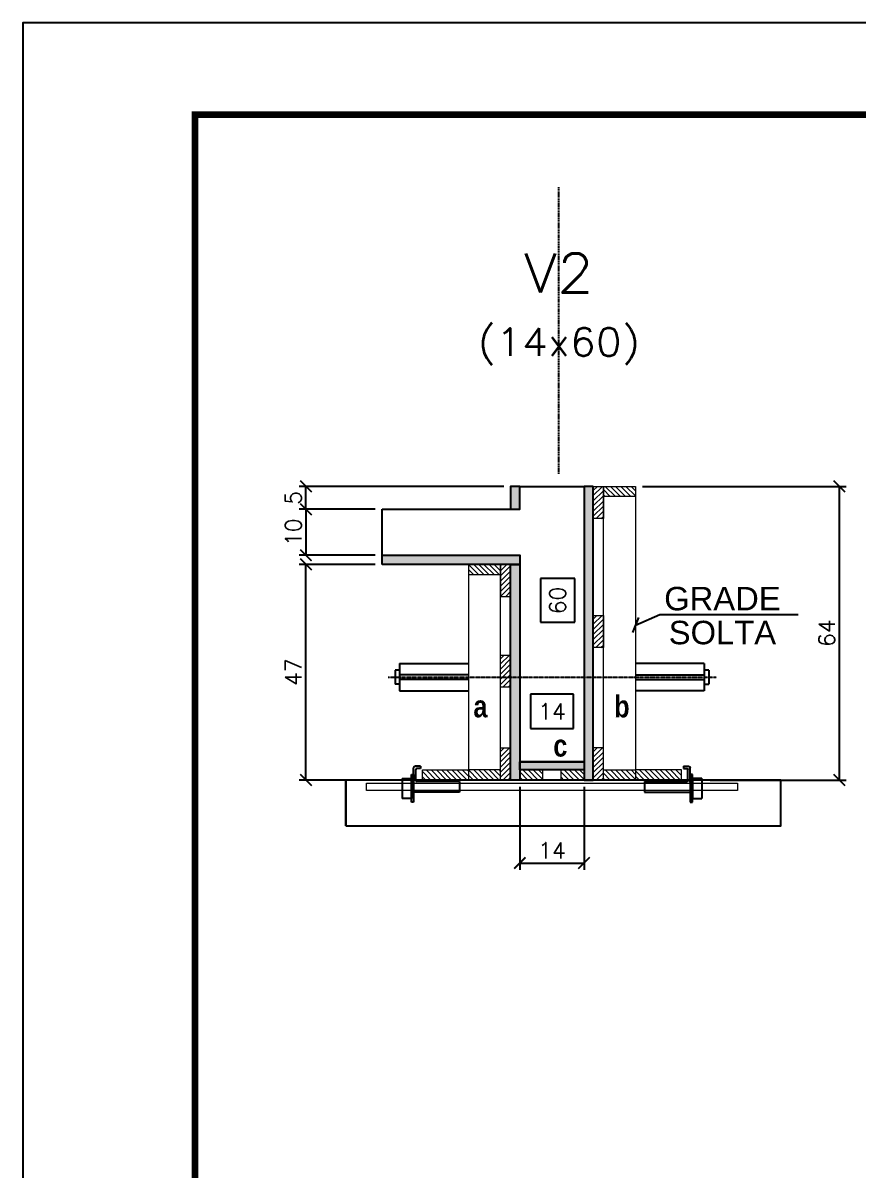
# Model space of a CAD drawing. Extents: x -10448 to -1189, y -11772 to 17235.
# Drawn here: x -8863.3 to -8499.3, y 1412.8 to 1912.8 of the extents above; entities that cross this region are included whole.
import ezdxf
from ezdxf.enums import TextEntityAlignment as Align

# ---------------------------------------------------------------- set-up
doc = ezdxf.new("R2010")
doc.units = 0
doc.linetypes.add('DASHED', pattern=[0.75, 0.5, -0.25])
doc.linetypes.add('HIDDEN', pattern=[0.375, 0.25, -0.125])
for name, color, linetype in [('barrote', 251, 'Continuous'), ('COTA', 241, 'Continuous'), ('Cota Seção (2x)', 4, 'Continuous'), ('detalhes', 4, 'Continuous'), ('Painéis', 200, 'Continuous'), ('presilha', 1, 'Continuous'), ('TENSOR', 3, 'Continuous'), ('Texto de Titulo', 7, 'Continuous'), ('Texto Qtd Sarr', 242, 'Continuous')]:
    doc.layers.add(name, color=color, linetype=linetype)
for name, color, linetype, lineweight in [('CONCRETO', 251, 'Continuous', 25), ('Folhas', 255, 'Continuous', 9), ('Hachura', 251, 'Continuous', 9), ('Madeira', 126, 'Continuous', 18), ('SARRAFO DE PRESSAO', 251, 'DASHED', 9), ('SCO-___-LAJ', 2, 'Continuous', 0), ('Texto Seção', 7, 'Continuous', 15)]:
    doc.layers.add(name, color=color, linetype=linetype, lineweight=lineweight)
doc.layers.add('Laje_Perimetro', color=7, linetype='Continuous', plot=False)
doc.styles.add('ARIAL', font='arial.ttf')
doc.styles.add('Romans', font='romans.shx')
doc.styles.add('TECNICA', font='techb___.ttf', dxfattribs={"height": 10})
doc.dimstyles.new('Cota Paínel', dxfattribs={"dimtxt": 7, "dimasz": 5, "dimexe": 3, "dimexo": 3, "dimgap": 3, "dimtad": 1, "dimdec": 1, "dimzin": 12, "dimdsep": 46, "dimtxsty": 'Romans', "dimblk": 'ARCHTICK', "dimcen": 0, "dimclrd": 4, "dimclre": 4, "dimclrt": 1, "dimadec": 1, "dimazin": 3, "dimtfac": 1, "dimtdec": 1, "dimtmove": 0, "dimatfit": 3, "dimldrblk": 'OBLIQUE', "dimfxl": 1, "dimtolj": 1, "dimtzin": 12, "dimarcsym": 0})
doc.dimstyles.new('Cota Seção (2x)', dxfattribs={"dimtxt": 7, "dimasz": 5, "dimexe": 3, "dimexo": 3, "dimgap": 2, "dimtad": 3, "dimdec": 1, "dimlfac": 0.5, "dimzin": 12, "dimdsep": 46, "dimtxsty": 'Romans', "dimblk": 'ARCHTICK', "dimcen": 0, "dimclrd": 4, "dimclre": 4, "dimclrt": 1, "dimadec": 1, "dimazin": 3, "dimtfac": 1, "dimtdec": 1, "dimtmove": 0, "dimatfit": 3, "dimldrblk": 'OBLIQUE', "dimfxl": 1, "dimtolj": 1, "dimtzin": 12, "dimarcsym": 0})
doc.dimstyles.new('Cota Seção interna', dxfattribs={"dimtxt": 7, "dimasz": 6, "dimexe": 0.18, "dimexo": 2, "dimgap": -4, "dimtad": 3, "dimdec": 1, "dimlfac": 0.5, "dimzin": 12, "dimdsep": 46, "dimtxsty": 'Romans', "dimblk": 'ARCHTICK', "dimcen": 0.09, "dimse1": 1, "dimse2": 1, "dimsd1": 1, "dimsd2": 1, "dimclrd": 180, "dimclre": 5, "dimclrt": 1, "dimadec": 0, "dimazin": 3, "dimtfac": 1, "dimtdec": 1, "dimtofl": 0, "dimtmove": 0, "dimatfit": 3, "dimldrblk": 'ARCHTICK', "dimfxl": 1, "dimtolj": 1, "dimtzin": 0, "dimarcsym": 0})
pattern_1 = [(315, (14275.8905, -6646.8975), (1.12253202, 1.12253202), [])]

# ---------------------------------------------------------------- blocks, each defined once
blk = doc.blocks.new('9999999999')
at = {"layer": 'Folhas'}
blk.add_lwpolyline([(98138.98, 34190.21), (99623.98, 34190.21), (99623.98, 35240.21), (98138.98, 35240.21)], close=True, dxfattribs=at)
at = {"layer": 'Folhas', "color": 30, "const_width": 3}
blk.add_lwpolyline([(98213.98, 34230.21), (99583.98, 34230.21), (99583.98, 35200.21), (98213.98, 35200.21)], close=True, dxfattribs=at)
blk = doc.blocks.new('_ArchTick')
at = {"color": 0, "linetype": 'ByBlock', "const_width": 0.15}
blk.add_lwpolyline([(-0.5, -0.5), (0.5, 0.5)], dxfattribs=at)
blk = doc.blocks.new('*D935')
at = {"layer": 'COTA', "color": 4, "lineweight": -2, "transparency": 16777216}
for p, q in [((-8709.73, 1676.75), (-8742.94, 1676.75)), ((-8739.94, 1582.75), (-8739.94, 1676.75)), ((-8692.13, 1582.75), (-8742.94, 1582.75))]:
    blk.add_line(p, q, dxfattribs=at)
at = {"layer": 'Defpoints', "color": 0, "transparency": 16777216}
for p in [(-8739.94, 1676.75), (-8706.73, 1676.75), (-8689.13, 1582.75)]:
    blk.add_point(p, dxfattribs=at)
at = {"layer": 'COTA', "color": 4, "lineweight": -2, "transparency": 16777216, "xscale": 5, "yscale": 5, "zscale": 5}
for p, rotation in [((-8739.94, 1676.75), 90), ((-8739.94, 1582.75), 270)]:
    blk.add_blockref('_ArchTick', p, dxfattribs=dict(at, rotation=rotation))
at = {"layer": 'COTA', "color": 1, "transparency": 16777216, "insert": (-8745.44, 1629.75), "char_height": 7, "attachment_point": 5, "rotation": 90, "style": 'Romans'}
blk.add_mtext('\\A1;47', dxfattribs=at)
blk = doc.blocks.new('_Oblique')
at = {"color": 0, "linetype": 'ByBlock', "lineweight": -2}
blk.add_line((-0.5, -0.5), (0.5, 0.5), dxfattribs=at)
blk = doc.blocks.new('*D936')
at = {"layer": 'COTA', "color": 4, "lineweight": -2, "transparency": 16777216}
for p, q in [((-8709.73, 1700.75), (-8742.94, 1700.75)), ((-8739.94, 1700.75), (-8739.94, 1680.75)), ((-8709.73, 1680.75), (-8742.94, 1680.75))]:
    blk.add_line(p, q, dxfattribs=at)
at = {"layer": 'Defpoints', "color": 0, "transparency": 16777216}
for p in [(-8706.73, 1700.75), (-8739.94, 1680.75), (-8706.73, 1680.75)]:
    blk.add_point(p, dxfattribs=at)
at = {"layer": 'COTA', "color": 4, "lineweight": -2, "transparency": 16777216, "xscale": 5, "yscale": 5, "zscale": 5}
for p, rotation in [((-8739.94, 1700.75), 90), ((-8739.94, 1680.75), 270)]:
    blk.add_blockref('_ArchTick', p, dxfattribs=dict(at, rotation=rotation))
at = {"layer": 'COTA', "color": 1, "transparency": 16777216, "insert": (-8745.44, 1690.75), "char_height": 7, "attachment_point": 5, "rotation": 90, "style": 'Romans'}
blk.add_mtext('\\A1;10', dxfattribs=at)
blk = doc.blocks.new('*D937')
at = {"layer": 'COTA', "color": 4, "lineweight": -2, "transparency": 16777216}
for p, q in [((-8593.33, 1710.75), (-8504.46, 1710.75)), ((-8507.46, 1582.75), (-8507.46, 1710.75)), ((-8563.73, 1582.75), (-8504.46, 1582.75))]:
    blk.add_line(p, q, dxfattribs=at)
at = {"layer": 'Defpoints', "color": 0, "transparency": 16777216}
for p in [(-8596.33, 1710.75), (-8507.46, 1710.75), (-8566.73, 1582.75)]:
    blk.add_point(p, dxfattribs=at)
at = {"layer": 'COTA', "color": 4, "lineweight": -2, "transparency": 16777216, "xscale": 5, "yscale": 5, "zscale": 5}
for p, rotation in [((-8507.46, 1710.75), 90), ((-8507.46, 1582.75), 270)]:
    blk.add_blockref('_ArchTick', p, dxfattribs=dict(at, rotation=rotation))
at = {"layer": 'COTA', "color": 1, "transparency": 16777216, "insert": (-8512.96, 1646.75), "char_height": 7, "attachment_point": 5, "rotation": 90, "style": 'Romans'}
blk.add_mtext('\\A1;64', dxfattribs=at)
blk = doc.blocks.new('*D938')
at = {"layer": 'Cota Seção (2x)', "color": 180, "lineweight": -2, "transparency": 16777216}
for p, q in [((-8622.73, 1670.53), (-8637.73, 1670.53)), ((-8637.73, 1670.53), (-8637.73, 1651.53)), ((-8622.73, 1651.53), (-8622.73, 1670.53)), ((-8637.73, 1651.53), (-8622.73, 1651.53))]:
    blk.add_line(p, q, dxfattribs=at)
at = {"layer": 'Defpoints', "color": 0, "transparency": 16777216}
for p in [(-8618.73, 1710.75), (-8618.73, 1710.75), (-8618.73, 1590.75)]:
    blk.add_point(p, dxfattribs=at)
at = {"layer": 'Cota Seção (2x)', "color": 1, "transparency": 16777216, "insert": (-8630.23, 1661.03), "char_height": 7, "attachment_point": 5, "rotation": 90, "style": 'Romans'}
blk.add_mtext('\\A1;60', dxfattribs=at)
blk = doc.blocks.new('PRESILHA METÁLICA 1')
at = {"layer": 'presilha'}
for p, q in [((6, 15.5), (7.5, 15.5)), ((6, -2.5), (6, 15.5)), ((7.5, 10.64), (7.5, 19.86)), ((7.5, 15.5), (7.5, -2.5)), ((12, 21), (8.64, 21)), ((9, 11.57), (9, 18.93)), ((12, 19.5), (9.57, 19.5)), ((12, 21), (12, 19.5)), ((0, 13), (6, 13)), ((0, 13), (0, 0)), ((6, 13), (6, 0)), ((37.5, 11), (9.57, 11)), ((37.5, 11), (37.5, 4.1)), ((6, 0), (0, 0)), ((37.5, 4.1), (7.5, 4.1)), ((7.5, -2.5), (6, -2.5))]:
    blk.add_line(p, q, dxfattribs=at)
for centre, radius, start, end in [((8.64, 19.86), 1.14, 90, 180), ((9.57, 18.93), 0.57, 90, 180), ((9.57, 11.57), 0.57, 180, 270)]:
    blk.add_arc(centre, radius, start, end, dxfattribs=at)
blk = doc.blocks.new('*D939')
at = {"layer": 'COTA', "color": 4, "lineweight": -2, "transparency": 16777216}
for p, q in [((-8646.73, 1579.75), (-8646.73, 1543.59)), ((-8618.73, 1579.75), (-8618.73, 1543.59)), ((-8646.73, 1546.59), (-8618.73, 1546.59))]:
    blk.add_line(p, q, dxfattribs=at)
at = {"layer": 'Defpoints', "color": 0, "transparency": 16777216}
for p in [(-8646.73, 1582.75), (-8618.73, 1582.75), (-8618.73, 1546.59)]:
    blk.add_point(p, dxfattribs=at)
at = {"layer": 'COTA', "color": 4, "lineweight": -2, "transparency": 16777216, "xscale": 5, "yscale": 5, "zscale": 5, "rotation": 180}
blk.add_blockref('_ArchTick', (-8646.73, 1546.59), dxfattribs=at)
at = {"layer": 'COTA', "color": 4, "lineweight": -2, "transparency": 16777216, "xscale": 5, "yscale": 5, "zscale": 5}
blk.add_blockref('_ArchTick', (-8618.73, 1546.59), dxfattribs=at)
at = {"layer": 'COTA', "color": 1, "transparency": 16777216, "insert": (-8632.73, 1552.09), "char_height": 7, "attachment_point": 5, "style": 'Romans'}
blk.add_mtext('\\A1;14', dxfattribs=at)
blk = doc.blocks.new('*D1980')
at = {"layer": 'COTA', "color": 4, "lineweight": -2, "transparency": 16777216}
for p, q in [((-8653.73, 1710.75), (-8742.94, 1710.75)), ((-8739.94, 1700.75), (-8739.94, 1710.75)), ((-8709.73, 1700.75), (-8742.94, 1700.75))]:
    blk.add_line(p, q, dxfattribs=at)
at = {"layer": 'Defpoints', "color": 0, "transparency": 16777216}
for p in [(-8739.94, 1710.75), (-8650.73, 1710.75), (-8706.73, 1700.75)]:
    blk.add_point(p, dxfattribs=at)
at = {"layer": 'COTA', "color": 4, "lineweight": -2, "transparency": 16777216, "xscale": 5, "yscale": 5, "zscale": 5}
for p, rotation in [((-8739.94, 1710.75), 90), ((-8739.94, 1700.75), 270)]:
    blk.add_blockref('_ArchTick', p, dxfattribs=dict(at, rotation=rotation))
at = {"layer": 'COTA', "color": 1, "transparency": 16777216, "insert": (-8745.44, 1705.75), "char_height": 7, "attachment_point": 5, "rotation": 90, "style": 'Romans'}
blk.add_mtext('\\A1;5', dxfattribs=at)
blk = doc.blocks.new('titulo1')
at = {"layer": 'Defpoints', "color": 252, "linetype": 'HIDDEN', "ltscale": 2}
blk.add_line((0, 0), (0, 125), dxfattribs=at)
at = {"layer": 'Defpoints', "style": 'Romans', "oblique": 15}
blk.add_attdef('FOLHA', text='', height=10, dxfattribs=at).set_placement((0, 15.58), align=Align.MIDDLE_CENTER)
at = {"layer": 'Texto Qtd Sarr', "color": 3, "style": 'Romans', "oblique": 15}
for tag, height, p in [('TITULO', 17, (0, 71.45)), ('SEÇÃO', 12, (0, 41.55))]:
    blk.add_attdef(tag, text='', height=height, dxfattribs=at).set_placement(p, align=Align.MIDDLE_CENTER)
blk = doc.blocks.new('*D1981')
at = {"layer": 'Cota Seção (2x)', "color": 180, "lineweight": -2, "transparency": 16777216}
for p, q in [((-8623.4, 1620.17), (-8642.06, 1620.17)), ((-8642.06, 1620.17), (-8642.06, 1605.17)), ((-8623.4, 1605.17), (-8623.4, 1620.17)), ((-8642.06, 1605.17), (-8623.4, 1605.17))]:
    blk.add_line(p, q, dxfattribs=at)
at = {"layer": 'Defpoints', "color": 0, "transparency": 16777216}
for p in [(-8618.73, 1601.17), (-8646.73, 1590.75), (-8618.73, 1590.75)]:
    blk.add_point(p, dxfattribs=at)
at = {"layer": 'Cota Seção (2x)', "color": 1, "transparency": 16777216, "insert": (-8632.73, 1612.67), "char_height": 7, "attachment_point": 5, "style": 'Romans'}
blk.add_mtext('\\A1;14', dxfattribs=at)

msp = doc.modelspace()

# ---------------------------------------------------------------- hatches: boundary and pattern name
at = {"layer": 'Hachura'}
h = msp.add_hatch(color=256, dxfattribs=at)
h.dxf.hatch_style = 1
h.paths.add_polyline_path([(-8646.73, 1710.75), (-8650.73, 1710.75), (-8650.73, 1700.75), (-8646.73, 1700.75)])
h = msp.add_hatch(color=256, dxfattribs=at)
h.dxf.hatch_style = 1
h.paths.add_polyline_path([(-8614.73, 1710.75), (-8618.73, 1710.75), (-8618.73, 1582.75), (-8614.73, 1582.75)])
h = msp.add_hatch(dxfattribs=at)
h.set_pattern_fill('ANSI31', color=256, scale=0.5, angle=360, style=0)
h.set_pattern_definition([(45, (-357.4859, 24671.3664), (-1.12253202, 1.12253202), [])])
h.paths.add_polyline_path([(-8614.73, 1710.75), (-8610.33, 1710.75), (-8610.33, 1696.75), (-8614.73, 1696.75)])
h = msp.add_hatch(dxfattribs=at)
h.set_pattern_fill('ANSI31', color=256, scale=0.5, angle=270, style=0)
h.set_pattern_definition([(315, (14298.2905, -6523.2975), (1.12253202, 1.12253202), [])])
h.paths.add_polyline_path([(-8610.33, 1706.35), (-8610.33, 1710.75), (-8596.33, 1710.75), (-8596.33, 1706.35)])
h = msp.add_hatch(color=256, dxfattribs=at)
h.dxf.hatch_style = 1
h.paths.add_polyline_path([(-8706.73, 1676.75), (-8706.73, 1680.75), (-8646.73, 1680.75), (-8646.73, 1676.75)])
h = msp.add_hatch(dxfattribs=at)
h.set_pattern_fill('ANSI31', color=256, scale=0.5, angle=270, style=0)
h.set_pattern_definition([(315, (14308.2905, -6557.2975), (1.12253202, 1.12253202), [])])
h.paths.add_polyline_path([(-8655.13, 1672.35), (-8655.13, 1676.75), (-8669.13, 1676.75), (-8669.13, 1672.35)])
h = msp.add_hatch(dxfattribs=at)
h.set_pattern_fill('ANSI31', color=256, scale=0.5, angle=360, style=0)
h.set_pattern_definition([(45, (-347.4859, 24637.3664), (-1.12253202, 1.12253202), [])])
h.paths.add_polyline_path([(-8650.73, 1676.75), (-8655.13, 1676.75), (-8655.13, 1662.75), (-8650.73, 1662.75)])
h = msp.add_hatch(color=256, dxfattribs=at)
h.dxf.hatch_style = 1
h.paths.add_polyline_path([(-8650.73, 1676.75), (-8646.73, 1676.75), (-8646.73, 1582.75), (-8650.73, 1582.75)])
h = msp.add_hatch(dxfattribs=at)
h.set_pattern_fill('ANSI31', color=256, scale=0.5, angle=360, style=0)
h.set_pattern_definition([(45, (-307.0859, 24692.6796), (-1.12253202, 1.12253202), [])])
h.paths.add_polyline_path([(-8610.33, 1640.51), (-8614.73, 1640.51), (-8614.73, 1654.51), (-8610.33, 1654.51)])
h = msp.add_hatch(dxfattribs=at)
h.set_pattern_fill('ANSI31', color=256, scale=0.5, angle=360, style=0)
h.set_pattern_definition([(45, (-347.4859, 24675.3897), (-1.12253202, 1.12253202), [])])
h.paths.add_polyline_path([(-8650.73, 1623.22), (-8655.13, 1623.22), (-8655.13, 1637.22), (-8650.73, 1637.22)])
h = msp.add_hatch(dxfattribs=at)
h.set_pattern_fill('ANSI31', color=256, scale=0.5, angle=360, style=0)
h.set_pattern_definition([(45, (-347.4859, 24634.9178), (-1.12253202, 1.12253202), [])])
h.paths.add_polyline_path([(-8650.73, 1582.75), (-8655.13, 1582.75), (-8655.13, 1596.75), (-8650.73, 1596.75)])
h = msp.add_hatch(dxfattribs=at)
h.set_pattern_fill('ANSI31', color=256, scale=0.5, angle=180, style=0)
h.set_pattern_definition([(225, (-16917.9734, -21197.8739), (1.12253202, -1.12253202), [])])
h.paths.add_polyline_path([(-8614.73, 1582.75), (-8610.33, 1582.75), (-8610.33, 1596.75), (-8614.73, 1596.75)])
h = msp.add_hatch(color=256, dxfattribs=at)
h.dxf.hatch_style = 1
h.paths.add_polyline_path([(-8646.73, 1587.15), (-8646.73, 1590.75), (-8618.73, 1590.75), (-8618.73, 1587.15)])
h = msp.add_hatch(dxfattribs=at)
h.set_pattern_fill('ANSI31', color=256, scale=0.5, angle=270, style=0)
h.set_pattern_definition([(315, (14305.4905, -6646.8975), (1.12253202, 1.12253202), [])])
h.paths.add_polyline_path([(-8689.13, 1582.75), (-8689.13, 1587.15), (-8669.13, 1587.15), (-8669.13, 1582.75)])
h = msp.add_hatch(dxfattribs=at)
h.set_pattern_fill('ANSI31', color=256, scale=0.5, angle=270, style=0)
h.set_pattern_definition([(315, (14308.2905, -6646.8975), (1.12253202, 1.12253202), [])])
h.paths.add_polyline_path([(-8655.13, 1582.75), (-8655.13, 1587.15), (-8669.13, 1587.15), (-8669.13, 1582.75)])
h = msp.add_hatch(dxfattribs=at)
h.set_pattern_fill('ANSI31', color=256, scale=0.5, angle=270, style=0)
h.set_pattern_definition(pattern_1)
h.paths.add_polyline_path([(-8636.73, 1582.75), (-8636.73, 1587.15), (-8646.73, 1587.15), (-8646.73, 1582.75)])
h = msp.add_hatch(dxfattribs=at)
h.set_pattern_fill('ANSI31', color=256, scale=0.5, angle=270, style=0)
h.set_pattern_definition(pattern_1)
h.paths.add_polyline_path([(-8628.73, 1582.75), (-8628.73, 1587.15), (-8618.73, 1587.15), (-8618.73, 1582.75)])
h = msp.add_hatch(dxfattribs=at)
h.set_pattern_fill('ANSI31', color=256, scale=0.5, angle=270, style=0)
h.set_pattern_definition([(315, (14298.2905, -6646.8975), (1.12253202, 1.12253202), [])])
h.paths.add_polyline_path([(-8610.33, 1582.75), (-8610.33, 1587.15), (-8596.33, 1587.15), (-8596.33, 1582.75)])
h = msp.add_hatch(dxfattribs=at)
h.set_pattern_fill('ANSI31', color=256, scale=0.5, angle=270, style=0)
h.set_pattern_definition([(315, (14304.2905, -6646.8975), (1.12253202, 1.12253202), [])])
h.paths.add_polyline_path([(-8576.33, 1582.75), (-8576.33, 1587.15), (-8596.33, 1587.15), (-8596.33, 1582.75)])

# ---------------------------------------------------------------- linework, layer by layer
at = {"ltscale": 3}
for p, q in [((-8701.13, 1630.6), (-8701.13, 1624.6)), ((-8699.13, 1630.6), (-8701.13, 1630.6)), ((-8699.13, 1633.6), (-8699.13, 1621.6)), ((-8699.13, 1633.6), (-8669.13, 1633.6)), ((-8566.33, 1633.6), (-8596.33, 1633.6)), ((-8566.33, 1633.6), (-8566.33, 1621.6)), ((-8564.33, 1630.6), (-8566.33, 1630.6)), ((-8564.33, 1630.6), (-8564.33, 1624.6)), ((-8669.13, 1628.6), (-8699.13, 1628.6)), ((-8669.13, 1626.6), (-8699.13, 1626.6)), ((-8596.33, 1628.6), (-8566.33, 1628.6)), ((-8596.33, 1626.6), (-8566.33, 1626.6)), ((-8699.13, 1624.6), (-8701.13, 1624.6)), ((-8699.13, 1621.6), (-8669.13, 1621.6)), ((-8566.33, 1621.6), (-8596.33, 1621.6)), ((-8566.33, 1624.6), (-8564.33, 1624.6))]:
    msp.add_line(p, q, dxfattribs=at)
at = {"layer": 'barrote'}
msp.add_lwpolyline([(-8722.58, 1562.75), (-8533, 1562.75), (-8533, 1582.75), (-8722.58, 1582.75)], close=True, dxfattribs=at)
at = {"layer": 'CONCRETO'}
for p, q in [((-8646.73, 1710.75), (-8618.73, 1710.75)), ((-8618.73, 1710.75), (-8618.73, 1590.75)), ((-8706.73, 1680.75), (-8706.73, 1700.75)), ((-8706.73, 1700.75), (-8646.73, 1700.75)), ((-8706.73, 1680.75), (-8646.73, 1680.75)), ((-8646.73, 1680.75), (-8646.73, 1590.75)), ((-8618.73, 1590.75), (-8646.73, 1590.75)), ((-8669.13, 1582.75), (-8669.13, 1582.75)), ((-8618.73, 1582.75), (-8618.73, 1582.75)), ((-8596.33, 1582.75), (-8596.33, 1582.75))]:
    msp.add_line(p, q, dxfattribs=at)
at = {"layer": 'detalhes', "color": 250}
msp.add_line((-8722.58, 1562.75), (-8722.58, 1582.75), dxfattribs=at)
at = {"layer": 'Laje_Perimetro'}
msp.add_lwpolyline([(-7378.28, 1912.75), (-8863.28, 1912.75), (-8863.28, 862.75), (-7378.28, 862.75)], close=True, dxfattribs=at)
at = {"layer": 'Madeira'}
for points in [[(-8614.73, 1710.75), (-8610.33, 1710.75), (-8610.33, 1696.75), (-8614.73, 1696.75)], [(-8610.33, 1706.35), (-8610.33, 1710.75), (-8596.33, 1710.75), (-8596.33, 1706.35)], [(-8610.33, 1710.75), (-8596.33, 1710.75), (-8596.33, 1582.75), (-8610.33, 1582.75)], [(-8655.13, 1672.35), (-8655.13, 1676.75), (-8669.13, 1676.75), (-8669.13, 1672.35)], [(-8655.13, 1676.75), (-8669.13, 1676.75), (-8669.13, 1582.75), (-8655.13, 1582.75)], [(-8650.73, 1676.75), (-8655.13, 1676.75), (-8655.13, 1662.75), (-8650.73, 1662.75)], [(-8610.33, 1640.51), (-8614.73, 1640.51), (-8614.73, 1654.51), (-8610.33, 1654.51)], [(-8650.73, 1623.22), (-8655.13, 1623.22), (-8655.13, 1637.22), (-8650.73, 1637.22)], [(-8650.73, 1582.75), (-8655.13, 1582.75), (-8655.13, 1596.75), (-8650.73, 1596.75)], [(-8614.73, 1582.75), (-8610.33, 1582.75), (-8610.33, 1596.75), (-8614.73, 1596.75)], [(-8689.13, 1582.75), (-8689.13, 1587.15), (-8669.13, 1587.15), (-8669.13, 1582.75)], [(-8655.13, 1582.75), (-8655.13, 1587.15), (-8669.13, 1587.15), (-8669.13, 1582.75)], [(-8636.73, 1582.75), (-8636.73, 1587.15), (-8646.73, 1587.15), (-8646.73, 1582.75)], [(-8628.73, 1582.75), (-8628.73, 1587.15), (-8618.73, 1587.15), (-8618.73, 1582.75)], [(-8610.33, 1582.75), (-8610.33, 1587.15), (-8596.33, 1587.15), (-8596.33, 1582.75)], [(-8576.33, 1582.75), (-8576.33, 1587.15), (-8596.33, 1587.15), (-8596.33, 1582.75)]]:
    msp.add_lwpolyline(points, close=True, dxfattribs=at)
at = {"layer": 'Painéis'}
for points in [[(-8646.73, 1710.75), (-8650.73, 1710.75), (-8650.73, 1700.75), (-8646.73, 1700.75)], [(-8614.73, 1710.75), (-8618.73, 1710.75), (-8618.73, 1582.75), (-8614.73, 1582.75)], [(-8706.73, 1676.75), (-8706.73, 1680.75), (-8646.73, 1680.75), (-8646.73, 1676.75)], [(-8650.73, 1676.75), (-8646.73, 1676.75), (-8646.73, 1582.75), (-8650.73, 1582.75)], [(-8646.73, 1587.15), (-8646.73, 1590.75), (-8618.73, 1590.75), (-8618.73, 1587.15)]]:
    msp.add_lwpolyline(points, close=True, dxfattribs=at)
at = {"layer": 'SCO-___-LAJ', "color": 1}
msp.add_lwpolyline([(-8713.58, 1581.41), (-8551.88, 1581.41), (-8551.88, 1578.21), (-8713.58, 1578.21)], close=True, dxfattribs=at)
at = {"layer": 'TENSOR', "linetype": 'HIDDEN', "ltscale": 0.5}
msp.add_line((-8704.13, 1627.6), (-8561.03, 1627.6), dxfattribs=at)

# ---------------------------------------------------------------- block references
at = {"layer": 'presilha', "yscale": 0.6666666666666666, "zscale": 0.6666666666666666}
for p, xscale in [((-8698, 1574.78), 0.6666666666666666), ((-8567.46, 1574.78), -0.6666666666666666)]:
    msp.add_blockref('PRESILHA METÁLICA 1', p, dxfattribs=dict(at, xscale=xscale))
at = {"layer": 'SARRAFO DE PRESSAO', "color": 6, "linetype": 'ByBlock'}
msp.add_blockref('9999999999', (-107002.26, -33327.45), dxfattribs=at)
at = {"layer": 'Texto Seção'}
ref = msp.add_blockref('titulo1', (-8629.73, 1716.22), dxfattribs=at)
ref.add_attrib('TITULO', 'V2', dxfattribs={"layer": 'Texto de Titulo', "color": 7, "height": 17, "style": 'Romans', "width": 1.1}).set_placement((-8629.73, 1803.72), align=Align.MIDDLE_CENTER)
ref.add_attrib('SEÇÃO', '(14x60)', dxfattribs={"layer": 'Texto de Titulo', "color": 7, "height": 12, "style": 'Romans', "width": 1.1}).set_placement((-8629.73, 1773.72), align=Align.MIDDLE_CENTER)

# ---------------------------------------------------------------- texts
at = {"layer": 'detalhes', "style": 'TECNICA'}
for s, p in [('b', (-8605.62, 1610.07)), ('a', (-8666.96, 1610.08)), ('c', (-8632.13, 1592.98))]:
    msp.add_text(s, height=9.6, dxfattribs=at).set_placement(p)
at = {"layer": 'Texto Seção', "color": 0, "linetype": 'Continuous', "style": 'ARIAL'}
for s, p in [('GRADE', (-8558.44, 1661.84)), ('SOLTA', (-8558.44, 1647.05))]:
    msp.add_text(s, height=10.219, dxfattribs=at).set_placement(p, align=Align.MIDDLE_CENTER)

# ---------------------------------------------------------------- dimensions: what is measured, and where the dimension line sits
at = {"layer": 'COTA'}
for base, p1, p2, picture, middle in [((-8739.94, 1710.75), (-8706.73, 1700.75), (-8650.73, 1710.75), '*D1980', (-8745.44, 1705.75)), ((-8507.46, 1710.75), (-8566.73, 1582.75), (-8596.33, 1710.75), '*D937', (-8512.96, 1646.75)), ((-8739.94, 1680.75), (-8706.73, 1700.75), (-8706.73, 1680.75), '*D936', (-8745.44, 1690.75)), ((-8739.94, 1676.75), (-8689.13, 1582.75), (-8706.73, 1676.75), '*D935', (-8745.44, 1629.75))]:
    dim = msp.add_linear_dim(base=base, p1=p1, p2=p2, angle=90, dimstyle='Cota Seção (2x)', dxfattribs=at)
    dim.commit()
    dim.dimension.update_dxf_attribs({"geometry": picture, "text_midpoint": middle})
dim = msp.add_linear_dim(base=(-8618.73, 1546.59), p1=(-8646.73, 1582.75), p2=(-8618.73, 1582.75), dimstyle='Cota Seção (2x)', dxfattribs=at)
dim.commit()
dim.dimension.update_dxf_attribs({"geometry": '*D939', "text_midpoint": (-8632.73, 1552.09)})
at = {"layer": 'Cota Seção (2x)'}
dim = msp.add_linear_dim(base=(-8618.73, 1710.75), p1=(-8618.73, 1590.75), p2=(-8618.73, 1710.75), angle=90, dimstyle='Cota Seção interna', dxfattribs=at)
dim.commit()
dim.dimension.update_dxf_attribs({"geometry": '*D938', "text_midpoint": (-8618.73, 1661.03), "dimtype": 160})
dim = msp.add_linear_dim(base=(-8618.73, 1601.17), p1=(-8646.73, 1590.75), p2=(-8618.73, 1590.75), dimstyle='Cota Seção interna', dxfattribs=at)
dim.commit()
dim.dimension.update_dxf_attribs({"geometry": '*D1981', "text_midpoint": (-8632.73, 1612.67)})

# ---------------------------------------------------------------- leaders
at = {"layer": 'Painéis'}
msp.add_leader([(-8596.33, 1650.32), (-8585.7, 1654.95), (-8525.48, 1654.95)], dimstyle='Cota Paínel', override={"dimgap": 3, "dimtad": 0}, dxfattribs=at)

doc.saveas('drawing.dxf')
